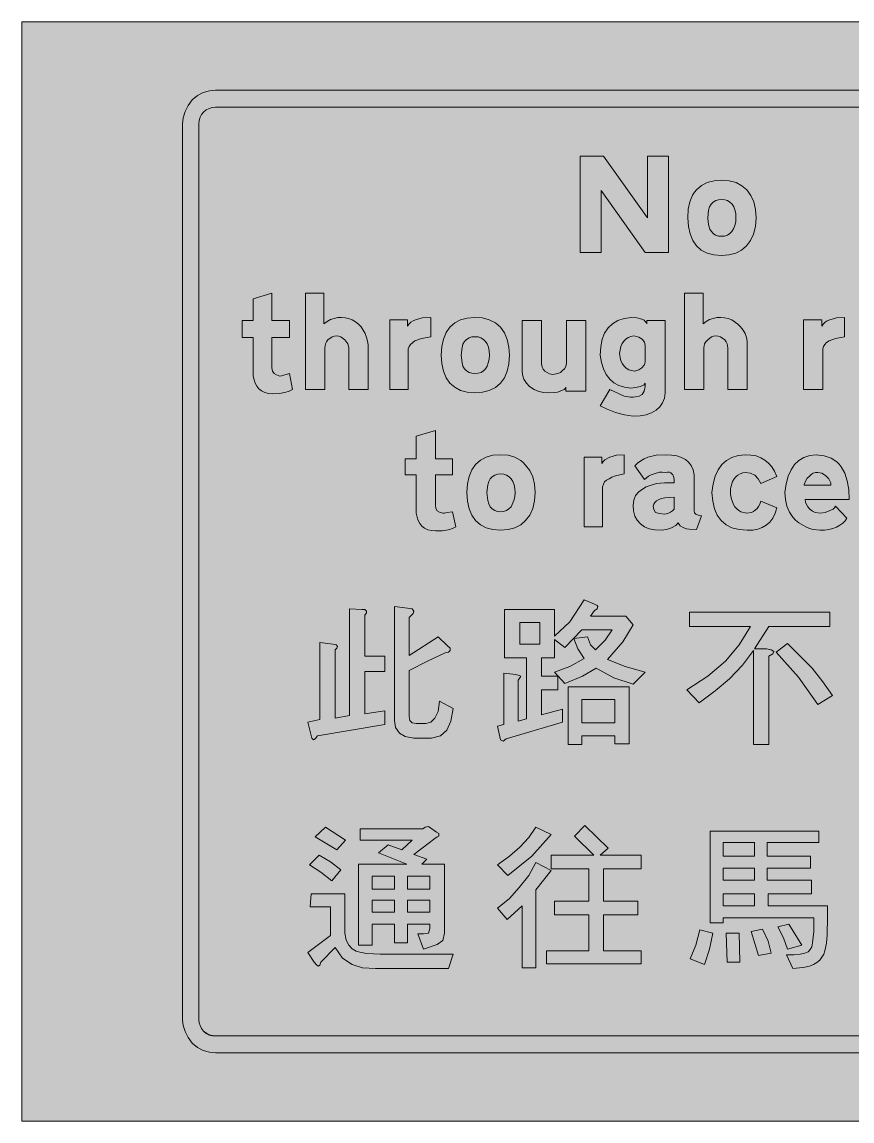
# Model space of a CAD drawing. Header units: metres. Extents: x 141 to 429, y 13 to 259.
# Drawn here: x 141.1 to 327.1, y 12.8 to 259.2 of the extents above; entities that cross this region are included whole.
import ezdxf

# ---------------------------------------------------------------- set-up
doc = ezdxf.new("R2010")
doc.units = ezdxf.units.M
for name, color, linetype, true_color in [('FILL_BLACK_000000', 7, 'Continuous', 0x000000), ('FILL_WHITE_FFFFFF', 7, 'Continuous', 0xffffff), ('FILL_YELLOW_FFFF00', 7, 'Continuous', 0xffff00)]:
    doc.layers.add(name, color=color, linetype=linetype, true_color=true_color)

msp = doc.modelspace()

# ---------------------------------------------------------------- hatches: boundary and pattern name
at = {"layer": 'FILL_BLACK_000000', "true_color": 0x000000}
h = msp.add_hatch(color=7, dxfattribs=at)
h.dxf.hatch_style = 1
h.paths.add_polyline_path([(386.75, 243.77), (388.13, 243.36), (389.43, 242.69), (390.6, 241.74), (391.55, 240.47), (392.22, 239.11), (392.63, 237.72), (392.76, 236.34), (392.76, 35.46), (392.63, 34.19), (392.22, 32.85), (391.55, 31.51), (390.6, 30.24), (389.43, 29.3), (388.13, 28.62), (386.75, 28.22), (385.38, 28.08), (184.5, 28.08), (183.13, 28.22), (181.75, 28.62), (180.45, 29.3), (179.28, 30.24), (178.34, 31.51), (177.66, 32.85), (177.26, 34.19), (177.12, 35.46), (177.12, 236.34), (177.26, 237.72), (177.66, 239.11), (178.34, 240.47), (179.28, 241.74), (180.45, 242.69), (181.75, 243.36), (183.13, 243.77), (184.5, 243.9), (385.38, 243.9), (386.75, 243.77)])
h.paths.add_polyline_path([(183.07, 239.83), (182.43, 239.49), (181.87, 239.04), (181.39, 238.49), (181.03, 237.84), (180.8, 237.12), (180.72, 236.34), (180.72, 35.46), (180.83, 34.83), (181.08, 34.2), (181.37, 33.5), (181.8, 32.94), (182.48, 32.47), (183.15, 32.13), (183.83, 31.93), (184.5, 31.86), (385.38, 31.86), (386.03, 31.88), (386.82, 32.04), (388.08, 32.94), (388.55, 33.54), (388.89, 34.2), (389.09, 34.86), (389.16, 35.46), (389.16, 236.34), (389.05, 237.06), (388.8, 237.78), (388.51, 238.48), (388.08, 239.04), (386.82, 239.94), (386.03, 240.1), (385.38, 240.12), (184.5, 240.12), (183.77, 240.05), (183.07, 239.83)], flags=16)
h = msp.add_hatch(color=7, dxfattribs=at)
h.dxf.hatch_style = 1
h.paths.add_polyline_path([(281.34, 229.14), (286.02, 229.14), (286.02, 207.54), (280.8, 207.54), (270.9, 221.4), (270.9, 207.54), (266.22, 207.54), (266.22, 229.14), (271.44, 229.14), (281.34, 215.28), (281.34, 229.14)])
h = msp.add_hatch(color=7, dxfattribs=at)
h.dxf.hatch_style = 1
h.paths.add_polyline_path([(305.1, 211.66), (304.43, 210.19), (303.48, 208.98), (302.41, 208.04), (301.1, 207.36), (299.58, 206.96), (297.9, 206.82), (296.18, 206.96), (294.67, 207.38), (293.37, 208.07), (292.3, 209.03), (291.45, 210.23), (290.84, 211.68), (290.47, 213.37), (290.34, 215.28), (290.45, 217.2), (290.79, 218.9), (291.4, 220.37), (291.82, 221.01), (292.32, 221.58), (293.39, 222.53), (294.71, 223.2), (296.22, 223.61), (297.9, 223.74), (299.63, 223.6), (301.16, 223.18), (302.48, 222.49), (303.59, 221.54), (304.47, 220.33), (305.11, 218.88), (305.51, 217.19), (305.64, 215.28), (305.51, 213.36), (305.1, 211.66)])
h.paths.add_polyline_path([(300.91, 217.07), (300.64, 217.78), (300.26, 218.36), (299.8, 218.82), (299.24, 219.15), (298.61, 219.35), (297.9, 219.42), (297.23, 219.35), (296.6, 219.15), (296.03, 218.81), (295.56, 218.34), (295.22, 217.74), (295, 217.01), (294.84, 215.28), (294.89, 214.33), (295.04, 213.49), (295.29, 212.78), (295.63, 212.2), (296.06, 211.74), (296.59, 211.41), (297.2, 211.21), (297.9, 211.14), (298.57, 211.21), (299.21, 211.41), (299.77, 211.75), (300.24, 212.22), (300.61, 212.82), (300.89, 213.55), (301.08, 214.37), (301.14, 215.28), (301.08, 216.23), (300.91, 217.07)], flags=16)
h = msp.add_hatch(color=7, dxfattribs=at)
h.dxf.hatch_style = 1
h.paths.add_polyline_path([(201.06, 192.24), (201.06, 188.46), (197.1, 188.46), (197.1, 181.62), (197.23, 180.92), (197.64, 180.36), (198.13, 180.09), (198.9, 179.82), (199.28, 179.84), (199.8, 180), (201.06, 180.36), (201.78, 176.76), (201, 176.39), (200, 176.11), (198.77, 175.92), (197.28, 175.86), (196.37, 175.93), (195.55, 176.13), (194.82, 176.47), (194.22, 176.94), (193.74, 177.52), (193.39, 178.18), (193.13, 178.94), (192.96, 179.82), (192.96, 188.46), (190.44, 188.46), (190.44, 192.24), (192.96, 192.24), (192.96, 197.1), (197.1, 198.36), (197.1, 192.24), (201.06, 192.24)])
h = msp.add_hatch(color=7, dxfattribs=at)
h.dxf.hatch_style = 1
h.paths.add_polyline_path([(209.51, 192.06), (210.27, 192.47), (211.06, 192.75), (211.88, 192.92), (212.71, 192.96), (213.53, 192.89), (214.33, 192.71), (215.1, 192.42), (215.87, 191.98), (216.56, 191.45), (217.15, 190.83), (217.62, 190.08), (218.05, 189.34), (218.34, 188.46), (218.59, 187.65), (218.7, 186.84), (218.7, 176.76), (214.38, 176.76), (214.38, 186.12), (214.32, 186.55), (214.13, 187.02), (213.48, 187.92), (212.58, 188.57), (212.11, 188.76), (211.68, 188.82), (211.14, 188.76), (210.62, 188.57), (209.7, 187.92), (209.36, 187.49), (209.14, 187.02), (208.98, 186.12), (208.98, 176.76), (204.66, 176.76), (204.66, 198.36), (208.8, 198.36), (208.8, 191.52), (209.51, 192.06)])
h = msp.add_hatch(color=7, dxfattribs=at)
h.dxf.hatch_style = 1
h.paths.add_polyline_path([(294.47, 192.06), (295.23, 192.47), (296.03, 192.75), (296.87, 192.92), (297.72, 192.96), (298.57, 192.89), (299.42, 192.71), (300.24, 192.42), (301.57, 191.45), (302.19, 190.83), (302.76, 190.08), (303.19, 189.34), (303.48, 188.46), (303.64, 187.65), (303.66, 186.84), (303.66, 176.76), (299.34, 176.76), (299.34, 186.12), (299.18, 187.02), (298.96, 187.49), (298.62, 187.92), (297.7, 188.57), (297.18, 188.76), (296.64, 188.82), (296.13, 188.76), (295.67, 188.57), (294.84, 187.92), (294.4, 187.49), (294.12, 187.02), (293.94, 186.12), (293.94, 176.76), (289.62, 176.76), (289.62, 198.36), (293.76, 198.36), (293.76, 191.52), (294.47, 192.06)])
h = msp.add_hatch(color=7, dxfattribs=at)
h.dxf.hatch_style = 1
h.paths.add_polyline_path([(223.56, 192.42), (227.52, 192.42), (227.52, 190.98), (227.85, 191.48), (228.28, 191.9), (228.79, 192.22), (229.32, 192.42), (230.83, 192.83), (232.74, 192.96), (232.74, 188.64), (230.67, 188.26), (229.14, 187.74), (228.22, 186.91), (227.9, 186.45), (227.7, 185.94), (227.7, 176.76), (223.56, 176.76), (223.56, 192.42)])
h = msp.add_hatch(color=7, dxfattribs=at)
h.dxf.hatch_style = 1
h.paths.add_polyline_path([(249.86, 180.88), (249.24, 179.41), (248.4, 178.2), (247.22, 177.26), (245.86, 176.58), (244.32, 176.18), (242.64, 176.04), (240.92, 176.18), (239.41, 176.6), (238.11, 177.29), (237.04, 178.25), (236.19, 179.45), (235.58, 180.9), (235.21, 182.59), (235.08, 184.5), (235.21, 186.41), (235.58, 188.1), (236.19, 189.55), (237.04, 190.76), (238.11, 191.71), (239.41, 192.4), (240.92, 192.82), (242.64, 192.96), (244.32, 192.83), (245.86, 192.42), (247.22, 191.75), (248.4, 190.8), (249.24, 189.49), (249.86, 187.99), (250.25, 186.32), (250.38, 184.5), (250.25, 182.58), (249.86, 180.88)])
h.paths.add_polyline_path([(245.65, 186.29), (245.38, 187), (245, 187.58), (244.54, 188.04), (243.98, 188.37), (243.35, 188.57), (242.64, 188.64), (241.97, 188.57), (241.34, 188.37), (240.77, 188.03), (240.3, 187.56), (239.96, 186.96), (239.74, 186.23), (239.58, 184.5), (239.74, 182.77), (239.96, 182.04), (240.3, 181.44), (240.77, 180.97), (241.34, 180.63), (241.97, 180.43), (242.64, 180.36), (243.39, 180.43), (244.01, 180.63), (244.54, 180.97), (244.98, 181.44), (245.35, 182.04), (245.63, 182.77), (245.82, 183.59), (245.88, 184.5), (245.82, 185.45), (245.65, 186.29)], flags=16)
h = msp.add_hatch(color=7, dxfattribs=at)
h.dxf.hatch_style = 1
h.paths.add_polyline_path([(267.48, 192.24), (267.48, 176.4), (262.98, 176.4), (262.98, 177.3), (262.88, 177.03), (262.62, 176.78), (261.72, 176.4), (261.12, 176.19), (260.46, 176.09), (259.2, 176.04), (258.09, 176.11), (256.97, 176.36), (255.88, 176.8), (254.88, 177.48), (254.18, 178.22), (253.62, 179.1), (253.3, 180.09), (253.26, 181.08), (253.26, 192.24), (257.58, 192.24), (257.58, 182.52), (257.74, 181.78), (257.96, 181.33), (258.3, 180.9), (259.33, 180.34), (260.1, 180.18), (261.25, 180.36), (261.8, 180.64), (262.26, 181.08), (262.69, 181.46), (262.98, 181.98), (263.14, 182.68), (263.16, 183.24), (263.16, 192.24), (267.48, 192.24)])
h = msp.add_hatch(color=7, dxfattribs=at)
h.dxf.hatch_style = 1
h.paths.add_polyline_path([(284.71, 173.78), (284.08, 172.89), (283.25, 172.15), (282.23, 171.57), (281.02, 171.15), (279.64, 170.9), (278.1, 170.82), (276.14, 171.11), (274.14, 171.65), (272.28, 172.36), (270.72, 173.16), (272.88, 176.76), (276.12, 175.32), (277.51, 175.09), (278.09, 175.07), (278.64, 175.14), (279.48, 175.28), (280.13, 175.7), (280.56, 176.43), (280.8, 177.48), (280.8, 178.2), (280.53, 177.84), (279.72, 177.48), (278.64, 177.23), (277.56, 177.12), (276.15, 177.3), (274.9, 177.69), (273.8, 178.3), (272.86, 179.12), (272.08, 180.16), (271.46, 181.4), (271.01, 182.85), (270.72, 184.5), (270.83, 186.4), (271.16, 188.05), (271.71, 189.45), (272.47, 190.62), (273.46, 191.55), (274.67, 192.25), (276.09, 192.71), (277.74, 192.96), (278.91, 192.85), (280.08, 192.6), (280.57, 192.33), (280.8, 192.06), (281.05, 191.79), (281.16, 191.52), (281.16, 192.24), (285.3, 192.24), (285.3, 176.04), (285.12, 174.83), (284.71, 173.78)])
h.paths.add_polyline_path([(280.15, 188.08), (279.36, 188.56), (278.28, 188.82), (277.58, 188.69), (276.96, 188.45), (276.43, 188.1), (275.99, 187.65), (275.62, 187.09), (275.34, 186.44), (275.04, 184.86), (275.16, 183.97), (275.37, 183.2), (275.68, 182.55), (276.08, 182), (276.56, 181.57), (277.12, 181.24), (277.75, 181.02), (278.46, 180.9), (279.4, 181.19), (280.08, 181.62), (280.57, 182.27), (280.74, 182.66), (280.8, 183.06), (280.8, 186.66), (280.63, 187.43), (280.15, 188.08)], flags=16)
h = msp.add_hatch(color=7, dxfattribs=at)
h.dxf.hatch_style = 1
h.paths.add_polyline_path([(316.26, 192.42), (320.4, 192.42), (320.4, 190.98), (320.71, 191.48), (321.1, 191.9), (321.59, 192.22), (322.2, 192.42), (323.69, 192.83), (325.44, 192.96), (325.44, 188.64), (323.46, 188.26), (322.02, 187.74), (321.44, 187.33), (321.03, 186.91), (320.75, 186.45), (320.58, 185.94), (320.58, 176.76), (316.26, 176.76), (316.26, 192.42)])
h = msp.add_hatch(color=7, dxfattribs=at)
h.dxf.hatch_style = 1
h.paths.add_polyline_path([(237.6, 161.28), (237.6, 157.68), (233.82, 157.68), (233.82, 150.84), (233.86, 150.14), (234.18, 149.58), (234.67, 149.31), (235.44, 149.04), (235.82, 149.06), (236.34, 149.22), (237.6, 149.4), (238.32, 145.98), (237.62, 145.61), (236.61, 145.33), (235.33, 145.14), (233.82, 145.08), (232.91, 145.15), (232.09, 145.35), (231.36, 145.69), (230.76, 146.16), (230.28, 146.74), (229.93, 147.4), (229.67, 148.16), (229.5, 149.04), (229.5, 157.68), (226.98, 157.68), (226.98, 161.28), (229.5, 161.28), (229.5, 166.32), (233.82, 167.58), (233.82, 161.28), (237.6, 161.28)])
h = msp.add_hatch(color=7, dxfattribs=at)
h.dxf.hatch_style = 1
h.paths.add_polyline_path([(255.6, 150.1), (254.92, 148.63), (253.98, 147.42), (252.91, 146.48), (251.59, 145.8), (250.08, 145.4), (248.4, 145.26), (246.68, 145.39), (245.17, 145.8), (243.87, 146.47), (242.8, 147.4), (241.95, 148.59), (241.34, 150.04), (240.97, 151.75), (240.84, 153.72), (240.97, 155.63), (241.34, 157.32), (241.95, 158.77), (242.8, 159.98), (243.87, 160.93), (245.17, 161.62), (246.68, 162.04), (248.4, 162.18), (250.08, 162.04), (251.59, 161.62), (252.91, 160.89), (253.47, 160.41), (253.98, 159.84), (254.92, 158.63), (255.6, 157.19), (256, 155.54), (256.14, 153.72), (256, 151.8), (255.6, 150.1)])
h.paths.add_polyline_path([(251.41, 155.43), (251.14, 156.14), (250.76, 156.74), (250.3, 157.21), (249.74, 157.57), (249.11, 157.79), (248.4, 157.86), (247.73, 157.79), (247.09, 157.59), (246.53, 157.25), (246.06, 156.78), (245.72, 156.18), (245.5, 155.45), (245.34, 153.72), (245.5, 151.9), (245.72, 151.16), (246.06, 150.48), (246.53, 150.01), (247.09, 149.67), (247.73, 149.47), (248.4, 149.4), (249.07, 149.47), (249.7, 149.67), (250.27, 150.01), (250.74, 150.48), (251.39, 151.9), (251.58, 152.73), (251.64, 153.72), (251.58, 154.62), (251.41, 155.43)], flags=16)
h = msp.add_hatch(color=7, dxfattribs=at)
h.dxf.hatch_style = 1
h.paths.add_polyline_path([(267.12, 161.64), (271.08, 161.64), (271.08, 160.2), (271.39, 160.68), (271.78, 161.06), (272.88, 161.64), (274.37, 162.05), (276.12, 162.18), (276.12, 157.86), (274.14, 157.46), (273.34, 157.15), (272.7, 156.78), (272.12, 156.47), (271.71, 156.08), (271.43, 155.59), (271.26, 154.98), (271.26, 145.98), (267.12, 145.98), (267.12, 161.64)])
h = msp.add_hatch(color=7, dxfattribs=at)
h.dxf.hatch_style = 1
h.paths.add_polyline_path([(290.68, 145.49), (290.02, 145.59), (289.44, 145.8), (288.67, 146.21), (288.38, 146.51), (288.18, 146.88), (287.64, 146.32), (286.69, 145.8), (285.55, 145.41), (284.4, 145.26), (282.99, 145.33), (281.72, 145.58), (280.63, 146.02), (279.72, 146.7), (279.01, 147.47), (278.5, 148.43), (278.2, 149.56), (278.1, 150.84), (278.24, 151.99), (278.66, 153), (279.39, 153.88), (280.44, 154.62), (281.02, 154.97), (281.68, 155.23), (283.32, 155.7), (285.1, 155.86), (287.28, 155.88), (287.28, 156.6), (287.14, 157.37), (286.98, 157.66), (286.74, 157.86), (286.54, 158.09), (286.22, 158.24), (285.8, 158.29), (285.3, 158.22), (284.63, 158.29), (283.97, 158.24), (282.78, 157.86), (282.14, 157.66), (281.56, 157.37), (280.62, 156.6), (278.46, 159.66), (279.1, 160.29), (279.81, 160.81), (280.58, 161.25), (281.41, 161.6), (283.24, 162.04), (285.3, 162.18), (286.69, 162.11), (287.89, 161.91), (288.92, 161.57), (289.8, 161.1), (290.54, 160.49), (291.13, 159.73), (291.55, 158.8), (291.78, 157.68), (291.78, 149.58), (291.88, 149.13), (292.18, 148.84), (292.69, 148.64), (293.4, 148.5), (292.32, 145.44), (290.68, 145.49)])
h.paths.add_polyline_path([(283.14, 149.22), (283.99, 148.97), (285.12, 148.86), (285.86, 149.03), (286.47, 149.27), (286.94, 149.57), (287.28, 149.94), (287.28, 152.64), (285.23, 152.51), (284.47, 152.34), (283.86, 152.1), (283.36, 151.8), (282.96, 151.45), (282.7, 151.06), (282.6, 150.66), (282.73, 149.87), (283.14, 149.22)], flags=16)
h = msp.add_hatch(color=7, dxfattribs=at)
h.dxf.hatch_style = 1
h.paths.add_polyline_path([(304.51, 162.11), (305.66, 161.89), (306.72, 161.5), (307.62, 160.92), (308.47, 160.28), (309.17, 159.46), (309.77, 158.46), (310.32, 157.32), (306.72, 155.7), (306.11, 156.78), (305.35, 157.57), (304.42, 158.05), (303.3, 158.22), (302.66, 158.11), (302.08, 157.91), (301.57, 157.62), (301.12, 157.23), (300.72, 156.74), (300.39, 156.14), (299.88, 154.62), (299.88, 153.72), (299.9, 153.18), (300.06, 152.64), (300.06, 152.46), (300.57, 151.04), (300.9, 150.48), (301.3, 150.01), (301.75, 149.63), (302.26, 149.35), (303.48, 149.04), (304.6, 149.2), (305.05, 149.42), (305.46, 149.76), (305.86, 150.09), (306.22, 150.55), (306.52, 151.1), (306.72, 151.74), (310.32, 150.3), (309.92, 149.04), (309.38, 147.97), (308.72, 147.08), (307.93, 146.36), (307.03, 145.83), (306.02, 145.47), (304.89, 145.28), (303.66, 145.26), (301.83, 145.39), (300.25, 145.8), (298.91, 146.47), (297.81, 147.4), (296.95, 148.59), (296.32, 150.04), (295.92, 151.75), (295.74, 153.72), (296.03, 155.68), (296.49, 157.37), (297.14, 158.8), (297.97, 159.98), (298.99, 160.9), (300.22, 161.57), (301.65, 161.99), (303.3, 162.18), (304.51, 162.11)])
h = msp.add_hatch(color=7, dxfattribs=at)
h.dxf.hatch_style = 1
h.paths.add_polyline_path([(316.73, 151.56), (316.98, 151.02), (317.27, 150.48), (317.7, 149.94), (318.27, 149.5), (318.87, 149.22), (320.04, 149.04), (321.1, 149.24), (322.02, 149.58), (322.94, 149.99), (323.26, 150.29), (323.46, 150.66), (325.98, 147.96), (325.62, 147.37), (325.1, 146.83), (324.45, 146.35), (323.69, 145.94), (322.84, 145.61), (321.93, 145.38), (320.99, 145.26), (320.04, 145.26), (318.42, 145.42), (317.61, 145.64), (316.8, 145.98), (315.22, 146.93), (314.52, 147.5), (313.92, 148.14), (313.11, 149.32), (312.55, 150.66), (312.22, 152.14), (312.12, 153.72), (312.41, 155.68), (312.86, 157.37), (313.49, 158.8), (314.28, 159.98), (315.24, 160.9), (316.37, 161.57), (317.67, 161.99), (319.14, 162.18), (320.92, 161.91), (322.47, 161.37), (323.75, 160.56), (324.27, 160.05), (324.72, 159.48), (325.53, 158.02), (326.09, 156.33), (326.42, 154.37), (326.52, 152.1), (316.62, 152.1), (316.73, 151.56)])
h.paths.add_polyline_path([(322.38, 155.88), (321.93, 156.78), (321.21, 157.52), (320.36, 158.03), (319.5, 158.22), (318.96, 158.18), (318.44, 158.04), (317.96, 157.76), (317.52, 157.32), (317.07, 156.89), (316.78, 156.42), (316.44, 155.52), (316.44, 155.34), (322.38, 155.34), (322.38, 155.88)], flags=16)
h = msp.add_hatch(color=7, dxfattribs=at)
h.dxf.hatch_style = 1
h.paths.add_polyline_path([(227.52, 127.8), (228.6, 127.62), (228.96, 127.08), (228.78, 126.54), (227.88, 125.64), (227.88, 117.18), (234.36, 121.32), (236.52, 119.34), (237.06, 118.8), (237.06, 118.26), (236.7, 117.9), (235.98, 117.72), (232.02, 115.92), (227.88, 113.76), (227.88, 103.5), (228.06, 102.6), (228.6, 102.06), (229.5, 101.88), (231.66, 101.88), (232.74, 102.24), (233.64, 103.14), (234.36, 104.58), (234.72, 106.92), (237.78, 105.3), (237.24, 102.42), (236.34, 100.44), (234.9, 99.18), (232.92, 98.64), (228.96, 98.64), (226.98, 99), (225.72, 99.72), (224.82, 100.98), (224.64, 102.6), (224.64, 128.16), (227.52, 127.8)])
h = msp.add_hatch(color=7, dxfattribs=at)
h.dxf.hatch_style = 1
h.paths.add_polyline_path([(260.46, 127.44), (260.46, 121.5), (263.88, 124.74), (267.12, 129.6), (269.46, 128.7), (270, 128.34), (270.18, 128.16), (270, 127.62), (269.46, 127.26), (268.56, 126), (276.48, 126), (278.1, 124.02), (275.76, 120.24), (272.34, 116.28), (276.3, 114.66), (280.8, 113.4), (278.1, 110.7), (273.78, 112.14), (269.82, 114.3), (266.76, 112.5), (262.8, 110.88), (260.46, 113.4), (263.88, 114.66), (267.12, 116.46), (265.68, 118.62), (264.78, 120.96), (267.84, 121.32), (268.56, 119.52), (269.64, 118.44), (271.8, 120.6), (273.42, 122.94), (266.58, 122.94), (262.8, 118.98), (260.46, 120.78), (260.46, 116.64), (257.58, 116.64), (257.58, 112.5), (261.18, 112.5), (261.18, 109.44), (257.58, 109.44), (257.58, 103.86), (262.26, 105.12), (262.26, 102.24), (249.66, 98.46), (248.94, 97.92), (248.4, 98.28), (247.68, 101.34), (249.12, 101.7), (249.12, 113.22), (251.82, 112.86), (252.54, 112.68), (252.9, 112.5), (252.72, 112.14), (252.36, 111.6), (252.36, 102.42), (254.16, 102.96), (254.16, 116.64), (249.3, 116.64), (249.3, 127.44), (260.46, 127.44)])
h.paths.add_polyline_path([(257.22, 124.56), (252.72, 124.56), (252.72, 119.7), (257.22, 119.7), (257.22, 124.56)], flags=16)
h = msp.add_hatch(color=7, dxfattribs=at)
h.dxf.hatch_style = 1
h.paths.add_polyline_path([(207.9, 102.78), (207.9, 120.06), (210.78, 119.7), (211.5, 119.52), (211.86, 119.16), (211.68, 118.8), (211.32, 118.44), (211.32, 103.14), (214.56, 103.68), (214.56, 127.62), (217.26, 127.44), (217.98, 127.44), (218.34, 127.08), (218.34, 126.72), (217.98, 126.18), (217.98, 117), (222.48, 117), (222.48, 113.58), (217.98, 113.58), (217.98, 104.04), (222.48, 104.76), (222.48, 101.7), (207.36, 99.18), (206.82, 98.46), (206.46, 98.28), (206.1, 98.64), (205.2, 102.24), (207.9, 102.78)])
h = msp.add_hatch(color=7, dxfattribs=at)
h.dxf.hatch_style = 1
h.paths.add_polyline_path([(322.2, 126.9), (322.2, 123.66), (308.52, 123.66), (305.28, 118.62), (307.98, 118.62), (309.06, 118.44), (309.6, 118.08), (309.42, 117.54), (308.52, 117), (308.52, 97.2), (305.1, 97.2), (305.1, 118.26), (302.58, 115.02), (299.7, 111.96), (296.46, 109.26), (292.86, 106.56), (290.16, 109.44), (294.84, 112.5), (298.8, 115.92), (301.86, 119.52), (304.38, 123.66), (290.7, 123.66), (290.7, 126.9), (322.2, 126.9)])
h = msp.add_hatch(color=7, dxfattribs=at)
h.dxf.hatch_style = 1
h.paths.add_polyline_path([(315.18, 112.32), (310.14, 117.9), (312.66, 119.88), (318.24, 114.3), (320.58, 111.24), (322.74, 108.18), (319.5, 106.2), (315.18, 112.32)])
h = msp.add_hatch(color=7, dxfattribs=at)
h.dxf.hatch_style = 1
h.paths.add_polyline_path([(277.2, 110.16), (277.2, 97.38), (273.96, 97.38), (273.96, 99.18), (266.58, 99.18), (266.58, 97.2), (263.52, 97.2), (263.52, 110.16), (277.2, 110.16)])
h.paths.add_polyline_path([(273.96, 107.28), (266.58, 107.28), (266.58, 102.06), (273.96, 102.06), (273.96, 107.28)], flags=16)
h = msp.add_hatch(color=7, dxfattribs=at)
h.dxf.hatch_style = 1
h.paths.add_polyline_path([(272.52, 73.98), (270.72, 72.36), (279.9, 72.36), (279.9, 69.3), (271.44, 69.3), (271.44, 62.1), (279.18, 62.1), (279.18, 59.04), (271.44, 59.04), (271.44, 50.94), (279.9, 50.94), (279.9, 48.06), (258.66, 48.06), (258.66, 50.94), (268.2, 50.94), (268.2, 59.04), (260.46, 59.04), (260.46, 62.1), (268.2, 62.1), (268.2, 69.3), (259.74, 69.3), (259.74, 72.36), (269.28, 72.36), (264.96, 76.68), (267.3, 79.02), (272.52, 73.98)])
h = msp.add_hatch(color=7, dxfattribs=at)
h.dxf.hatch_style = 1
h.paths.add_polyline_path([(213.66, 75.78), (211.68, 73.62), (206.82, 76.5), (209.16, 78.66), (213.66, 75.78)])
h = msp.add_hatch(color=7, dxfattribs=at)
h.dxf.hatch_style = 1
h.paths.add_polyline_path([(234.54, 77.22), (234.54, 76.68), (234.18, 76.5), (233.64, 76.14), (228.96, 72.54), (231.84, 71.46), (230.76, 70.38), (235.8, 70.38), (235.8, 54.9), (235.44, 53.28), (234.18, 52.38), (231.12, 51.3), (229.86, 54.72), (231.12, 54.72), (232.2, 54.9), (232.56, 55.98), (232.56, 56.88), (227.52, 56.88), (227.52, 52.74), (224.64, 52.74), (224.64, 56.88), (219.6, 56.88), (219.6, 52.2), (216.54, 52.2), (216.54, 70.38), (227.34, 70.38), (221.04, 72.9), (223.2, 74.7), (226.26, 73.62), (228.6, 75.78), (216.9, 75.78), (216.9, 78.3), (230.94, 78.3), (231.48, 78.66), (232.2, 78.84), (234, 77.58), (234.54, 77.22)])
h.paths.add_polyline_path([(224.64, 59.58), (224.64, 62.28), (219.6, 62.28), (219.6, 59.58), (224.64, 59.58)], flags=16)
h.paths.add_polyline_path([(227.52, 59.58), (232.56, 59.58), (232.56, 62.28), (227.52, 62.28), (227.52, 59.58)], flags=16)
h.paths.add_polyline_path([(219.6, 67.68), (219.6, 64.8), (224.64, 64.8), (224.64, 67.68), (219.6, 67.68)], flags=16)
h.paths.add_polyline_path([(232.56, 67.68), (227.52, 67.68), (227.52, 64.8), (232.56, 64.8), (232.56, 67.68)], flags=16)
h = msp.add_hatch(color=7, dxfattribs=at)
h.dxf.hatch_style = 1
h.paths.add_polyline_path([(255.42, 72.18), (250.02, 67.86), (247.68, 70.2), (250.38, 72.18), (252.72, 74.16), (254.7, 76.32), (256.32, 78.66), (259.74, 77.04), (255.42, 72.18)])
h = msp.add_hatch(color=7, dxfattribs=at)
h.dxf.hatch_style = 1
h.paths.add_polyline_path([(321.09, 50.95), (320.8, 50.18), (320.41, 49.49), (319.91, 48.87), (319.29, 48.33), (318.54, 47.88), (317.64, 47.53), (316.59, 47.29), (315.36, 47.16), (313.92, 46.98), (312.48, 50.04), (314.1, 50.04), (315.53, 50.2), (316.58, 50.42), (317.32, 50.74), (317.8, 51.21), (318.11, 51.85), (318.3, 52.72), (318.6, 55.26), (318.6, 58.32), (298.26, 58.32), (298.26, 57.24), (295.38, 57.24), (295.38, 77.76), (319.68, 77.76), (319.68, 75.24), (308.16, 75.24), (308.16, 72.18), (317.88, 72.18), (317.88, 69.48), (308.16, 69.48), (308.16, 66.78), (318.06, 66.78), (318.06, 63.72), (308.34, 63.72), (308.34, 61.02), (321.66, 61.02), (321.66, 58.5), (321.61, 54.51), (321.46, 52.64), (321.09, 50.95)])
h.paths.add_polyline_path([(298.26, 66.78), (305.28, 66.78), (305.28, 69.48), (298.26, 69.48), (298.26, 66.78)], flags=16)
h.paths.add_polyline_path([(305.28, 61.02), (305.28, 63.72), (298.26, 63.72), (298.26, 61.02), (305.28, 61.02)], flags=16)
h.paths.add_polyline_path([(298.26, 72.18), (305.28, 72.18), (305.28, 75.24), (298.26, 75.24), (298.26, 72.18)], flags=16)
h = msp.add_hatch(color=7, dxfattribs=at)
h.dxf.hatch_style = 1
h.paths.add_polyline_path([(210.24, 70.92), (212.58, 69.12), (210.6, 66.6), (208.08, 68.58), (205.56, 70.2), (207.72, 72.36), (210.24, 70.92)])
h = msp.add_hatch(color=7, dxfattribs=at)
h.dxf.hatch_style = 1
h.paths.add_polyline_path([(256.32, 64.62), (256.32, 47.16), (253.26, 47.16), (253.26, 61.02), (249.84, 57.96), (247.68, 60.48), (250.38, 62.64), (252.54, 65.16), (254.7, 67.86), (256.32, 70.74), (259.74, 68.94), (256.32, 64.62)])
h = msp.add_hatch(color=7, dxfattribs=at)
h.dxf.hatch_style = 1
h.paths.add_polyline_path([(213.48, 63.72), (213.48, 54.9), (213.81, 53.35), (214.35, 52.21), (215.1, 51.4), (216.04, 50.87), (217.15, 50.55), (218.42, 50.37), (221.4, 50.22), (237.78, 50.22), (236.7, 46.98), (220.32, 46.98), (217.44, 47.16), (215.1, 47.88), (212.94, 49.32), (211.32, 51.66), (208.08, 48.42), (207.9, 47.7), (207.54, 47.52), (207.18, 47.7), (206.64, 48.42), (205.2, 50.58), (210.24, 54.36), (210.24, 60.84), (205.74, 60.84), (205.92, 63.72), (213.48, 63.72)])
h = msp.add_hatch(color=7, dxfattribs=at)
h.dxf.hatch_style = 1
h.paths.add_polyline_path([(315.9, 52.2), (312.66, 51.3), (311.76, 53.82), (310.5, 56.34), (313.02, 56.88), (315.9, 52.2)])
h = msp.add_hatch(color=7, dxfattribs=at)
h.dxf.hatch_style = 1
h.paths.add_polyline_path([(295.2, 51.3), (294.12, 47.88), (290.88, 49.14), (292.14, 52.2), (293.04, 55.62), (295.92, 54.9), (295.2, 51.3)])
h = msp.add_hatch(color=7, dxfattribs=at)
h.dxf.hatch_style = 1
h.paths.add_polyline_path([(302.04, 48.42), (299.16, 48.42), (298.98, 54.9), (301.86, 54.9), (302.04, 48.42)])
h = msp.add_hatch(color=7, dxfattribs=at)
h.dxf.hatch_style = 1
h.paths.add_polyline_path([(308.34, 53.1), (309.06, 50.4), (306.18, 49.86), (304.56, 55.26), (307.08, 55.8), (308.34, 53.1)])
at = {"layer": 'FILL_WHITE_FFFFFF', "true_color": 0xffffff}
h = msp.add_hatch(color=7, dxfattribs=at)
h.dxf.hatch_style = 1
h.paths.add_polyline_path([(385.38, 240.12), (386.06, 240.05), (386.73, 239.85), (387.41, 239.51), (388.08, 239.04), (388.55, 238.44), (388.89, 237.76), (389.09, 237.04), (389.16, 236.34), (389.16, 35.46), (389.09, 34.86), (388.89, 34.2), (388.55, 33.54), (388.08, 32.94), (387.41, 32.47), (386.73, 32.13), (386.05, 31.93), (385.38, 31.86), (184.5, 31.86), (183.85, 31.88), (183.06, 32.04), (182.43, 32.42), (181.8, 32.94), (181.37, 33.5), (181.08, 34.2), (180.83, 34.83), (180.72, 35.46), (180.72, 236.34), (180.8, 237.12), (181.03, 237.84), (181.39, 238.49), (181.87, 239.04), (182.43, 239.49), (183.07, 239.83), (183.77, 240.05), (184.5, 240.12), (385.38, 240.12)])
at = {"layer": 'FILL_YELLOW_FFFF00', "true_color": 0xffff00}
h = msp.add_hatch(color=7, dxfattribs=at)
h.dxf.hatch_style = 1
h.paths.add_polyline_path([(428.76, 259.2), (428.76, 12.78), (141.12, 12.78), (141.12, 259.2), (428.76, 259.2)])

# ---------------------------------------------------------------- linework, layer by layer
at = {"layer": 'FILL_BLACK_000000', "lineweight": 0, "true_color": 0x000000}
for points in [[(385.38, 28.08), (184.5, 28.08), (183.13, 28.22), (181.75, 28.62), (180.45, 29.3), (179.28, 30.24), (178.34, 31.51), (177.66, 32.85), (177.26, 34.19), (177.12, 35.46), (177.12, 236.34), (177.26, 237.72), (177.66, 239.11), (178.34, 240.47), (179.28, 241.74), (180.45, 242.69), (181.75, 243.36), (183.13, 243.77), (184.5, 243.9), (385.38, 243.9)], [(385.38, 240.12), (184.5, 240.12), (183.77, 240.05), (183.07, 239.83), (182.43, 239.49), (181.87, 239.04), (181.39, 238.49), (181.03, 237.84), (180.8, 237.12), (180.72, 236.34), (180.72, 35.46), (180.83, 34.83), (181.08, 34.2), (181.37, 33.5), (181.8, 32.94), (182.48, 32.47), (183.15, 32.13), (183.83, 31.93), (184.5, 31.86), (385.38, 31.86)]]:
    msp.add_lwpolyline(points, dxfattribs=at)
for points in [[(281.34, 229.14), (286.02, 229.14), (286.02, 207.54), (280.8, 207.54), (270.9, 221.4), (270.9, 207.54), (266.22, 207.54), (266.22, 229.14), (271.44, 229.14), (281.34, 215.28)], [(305.1, 211.66), (304.43, 210.19), (303.48, 208.98), (302.41, 208.04), (301.1, 207.36), (299.58, 206.96), (297.9, 206.82), (296.18, 206.96), (294.67, 207.38), (293.37, 208.07), (292.3, 209.03), (291.45, 210.23), (290.84, 211.68), (290.47, 213.37), (290.34, 215.28), (290.45, 217.2), (290.79, 218.9), (291.4, 220.37), (291.82, 221.01), (292.32, 221.58), (293.39, 222.53), (294.71, 223.2), (296.22, 223.61), (297.9, 223.74), (299.63, 223.6), (301.16, 223.18), (302.48, 222.49), (303.59, 221.54), (304.47, 220.33), (305.11, 218.88), (305.51, 217.19), (305.64, 215.28), (305.51, 213.36)], [(300.91, 217.07), (300.64, 217.78), (300.26, 218.36), (299.8, 218.82), (299.24, 219.15), (298.61, 219.35), (297.9, 219.42), (297.23, 219.35), (296.6, 219.15), (296.03, 218.81), (295.56, 218.34), (295.22, 217.74), (295, 217.01), (294.84, 215.28), (294.89, 214.33), (295.04, 213.49), (295.29, 212.78), (295.63, 212.2), (296.06, 211.74), (296.59, 211.41), (297.2, 211.21), (297.9, 211.14), (298.57, 211.21), (299.21, 211.41), (299.77, 211.75), (300.24, 212.22), (300.61, 212.82), (300.89, 213.55), (301.08, 214.37), (301.14, 215.28), (301.08, 216.23)], [(201.06, 192.24), (201.06, 188.46), (197.1, 188.46), (197.1, 181.62), (197.23, 180.92), (197.64, 180.36), (198.13, 180.09), (198.9, 179.82), (199.28, 179.84), (199.8, 180), (201.06, 180.36), (201.78, 176.76), (201, 176.39), (200, 176.11), (198.77, 175.92), (197.28, 175.86), (196.37, 175.93), (195.55, 176.13), (194.82, 176.47), (194.22, 176.94), (193.74, 177.52), (193.39, 178.18), (193.13, 178.94), (192.96, 179.82), (192.96, 188.46), (190.44, 188.46), (190.44, 192.24), (192.96, 192.24), (192.96, 197.1), (197.1, 198.36), (197.1, 192.24)], [(209.51, 192.06), (210.27, 192.47), (211.06, 192.75), (211.88, 192.92), (212.71, 192.96), (213.53, 192.89), (214.33, 192.71), (215.1, 192.42), (215.87, 191.98), (216.56, 191.45), (217.15, 190.83), (217.62, 190.08), (218.05, 189.34), (218.34, 188.46), (218.59, 187.65), (218.7, 186.84), (218.7, 176.76), (214.38, 176.76), (214.38, 186.12), (214.32, 186.55), (214.13, 187.02), (213.48, 187.92), (212.58, 188.57), (212.11, 188.76), (211.68, 188.82), (211.14, 188.76), (210.62, 188.57), (209.7, 187.92), (209.36, 187.49), (209.14, 187.02), (208.98, 186.12), (208.98, 176.76), (204.66, 176.76), (204.66, 198.36), (208.8, 198.36), (208.8, 191.52)], [(294.47, 192.06), (295.23, 192.47), (296.03, 192.75), (296.87, 192.92), (297.72, 192.96), (298.57, 192.89), (299.42, 192.71), (300.24, 192.42), (301.57, 191.45), (302.19, 190.83), (302.76, 190.08), (303.19, 189.34), (303.48, 188.46), (303.64, 187.65), (303.66, 186.84), (303.66, 176.76), (299.34, 176.76), (299.34, 186.12), (299.18, 187.02), (298.96, 187.49), (298.62, 187.92), (297.7, 188.57), (297.18, 188.76), (296.64, 188.82), (296.13, 188.76), (295.67, 188.57), (294.84, 187.92), (294.4, 187.49), (294.12, 187.02), (293.94, 186.12), (293.94, 176.76), (289.62, 176.76), (289.62, 198.36), (293.76, 198.36), (293.76, 191.52)], [(223.56, 192.42), (227.52, 192.42), (227.52, 190.98), (227.85, 191.48), (228.28, 191.9), (228.79, 192.22), (229.32, 192.42), (230.83, 192.83), (232.74, 192.96), (232.74, 188.64), (230.67, 188.26), (229.14, 187.74), (228.22, 186.91), (227.9, 186.45), (227.7, 185.94), (227.7, 176.76), (223.56, 176.76)], [(249.86, 180.88), (249.24, 179.41), (248.4, 178.2), (247.22, 177.26), (245.86, 176.58), (244.32, 176.18), (242.64, 176.04), (240.92, 176.18), (239.41, 176.6), (238.11, 177.29), (237.04, 178.25), (236.19, 179.45), (235.58, 180.9), (235.21, 182.59), (235.08, 184.5), (235.21, 186.41), (235.58, 188.1), (236.19, 189.55), (237.04, 190.76), (238.11, 191.71), (239.41, 192.4), (240.92, 192.82), (242.64, 192.96), (244.32, 192.83), (245.86, 192.42), (247.22, 191.75), (248.4, 190.8), (249.24, 189.49), (249.86, 187.99), (250.25, 186.32), (250.38, 184.5), (250.25, 182.58)], [(267.48, 192.24), (267.48, 176.4), (262.98, 176.4), (262.98, 177.3), (262.88, 177.03), (262.62, 176.78), (261.72, 176.4), (261.12, 176.19), (260.46, 176.09), (259.2, 176.04), (258.09, 176.11), (256.97, 176.36), (255.88, 176.8), (254.88, 177.48), (254.18, 178.22), (253.62, 179.1), (253.3, 180.09), (253.26, 181.08), (253.26, 192.24), (257.58, 192.24), (257.58, 182.52), (257.74, 181.78), (257.96, 181.33), (258.3, 180.9), (259.33, 180.34), (260.1, 180.18), (261.25, 180.36), (261.8, 180.64), (262.26, 181.08), (262.69, 181.46), (262.98, 181.98), (263.14, 182.68), (263.16, 183.24), (263.16, 192.24)], [(284.71, 173.78), (284.08, 172.89), (283.25, 172.15), (282.23, 171.57), (281.02, 171.15), (279.64, 170.9), (278.1, 170.82), (276.14, 171.11), (274.14, 171.65), (272.28, 172.36), (270.72, 173.16), (272.88, 176.76), (276.12, 175.32), (277.51, 175.09), (278.09, 175.07), (278.64, 175.14), (279.48, 175.28), (280.13, 175.7), (280.56, 176.43), (280.8, 177.48), (280.8, 178.2), (280.53, 177.84), (279.72, 177.48), (278.64, 177.23), (277.56, 177.12), (276.15, 177.3), (274.9, 177.69), (273.8, 178.3), (272.86, 179.12), (272.08, 180.16), (271.46, 181.4), (271.01, 182.85), (270.72, 184.5), (270.83, 186.4), (271.16, 188.05), (271.71, 189.45), (272.47, 190.62), (273.46, 191.55), (274.67, 192.25), (276.09, 192.71), (277.74, 192.96), (278.91, 192.85), (280.08, 192.6), (280.57, 192.33), (280.8, 192.06), (281.05, 191.79), (281.16, 191.52), (281.16, 192.24), (285.3, 192.24), (285.3, 176.04), (285.12, 174.83)], [(316.26, 192.42), (320.4, 192.42), (320.4, 190.98), (320.71, 191.48), (321.1, 191.9), (321.59, 192.22), (322.2, 192.42), (323.69, 192.83), (325.44, 192.96), (325.44, 188.64), (323.46, 188.26), (322.02, 187.74), (321.44, 187.33), (321.03, 186.91), (320.75, 186.45), (320.58, 185.94), (320.58, 176.76), (316.26, 176.76)], [(245.65, 186.29), (245.38, 187), (245, 187.58), (244.54, 188.04), (243.98, 188.37), (243.35, 188.57), (242.64, 188.64), (241.97, 188.57), (241.34, 188.37), (240.77, 188.03), (240.3, 187.56), (239.96, 186.96), (239.74, 186.23), (239.58, 184.5), (239.74, 182.77), (239.96, 182.04), (240.3, 181.44), (240.77, 180.97), (241.34, 180.63), (241.97, 180.43), (242.64, 180.36), (243.39, 180.43), (244.01, 180.63), (244.54, 180.97), (244.98, 181.44), (245.35, 182.04), (245.63, 182.77), (245.82, 183.59), (245.88, 184.5), (245.82, 185.45)], [(280.15, 188.08), (279.36, 188.56), (278.28, 188.82), (277.58, 188.69), (276.96, 188.45), (276.43, 188.1), (275.99, 187.65), (275.62, 187.09), (275.34, 186.44), (275.04, 184.86), (275.16, 183.97), (275.37, 183.2), (275.68, 182.55), (276.08, 182), (276.56, 181.57), (277.12, 181.24), (277.75, 181.02), (278.46, 180.9), (279.4, 181.19), (280.08, 181.62), (280.57, 182.27), (280.74, 182.66), (280.8, 183.06), (280.8, 186.66), (280.63, 187.43)], [(237.6, 161.28), (237.6, 157.68), (233.82, 157.68), (233.82, 150.84), (233.86, 150.14), (234.18, 149.58), (234.67, 149.31), (235.44, 149.04), (235.82, 149.06), (236.34, 149.22), (237.6, 149.4), (238.32, 145.98), (237.62, 145.61), (236.61, 145.33), (235.33, 145.14), (233.82, 145.08), (232.91, 145.15), (232.09, 145.35), (231.36, 145.69), (230.76, 146.16), (230.28, 146.74), (229.93, 147.4), (229.67, 148.16), (229.5, 149.04), (229.5, 157.68), (226.98, 157.68), (226.98, 161.28), (229.5, 161.28), (229.5, 166.32), (233.82, 167.58), (233.82, 161.28)], [(255.6, 150.1), (254.92, 148.63), (253.98, 147.42), (252.91, 146.48), (251.59, 145.8), (250.08, 145.4), (248.4, 145.26), (246.68, 145.39), (245.17, 145.8), (243.87, 146.47), (242.8, 147.4), (241.95, 148.59), (241.34, 150.04), (240.97, 151.75), (240.84, 153.72), (240.97, 155.63), (241.34, 157.32), (241.95, 158.77), (242.8, 159.98), (243.87, 160.93), (245.17, 161.62), (246.68, 162.04), (248.4, 162.18), (250.08, 162.04), (251.59, 161.62), (252.91, 160.89), (253.47, 160.41), (253.98, 159.84), (254.92, 158.63), (255.6, 157.19), (256, 155.54), (256.14, 153.72), (256, 151.8)], [(267.12, 161.64), (271.08, 161.64), (271.08, 160.2), (271.39, 160.68), (271.78, 161.06), (272.88, 161.64), (274.37, 162.05), (276.12, 162.18), (276.12, 157.86), (274.14, 157.46), (273.34, 157.15), (272.7, 156.78), (272.12, 156.47), (271.71, 156.08), (271.43, 155.59), (271.26, 154.98), (271.26, 145.98), (267.12, 145.98)], [(290.68, 145.49), (290.02, 145.59), (289.44, 145.8), (288.67, 146.21), (288.38, 146.51), (288.18, 146.88), (287.64, 146.32), (286.69, 145.8), (285.55, 145.41), (284.4, 145.26), (282.99, 145.33), (281.72, 145.58), (280.63, 146.02), (279.72, 146.7), (279.01, 147.47), (278.5, 148.43), (278.2, 149.56), (278.1, 150.84), (278.24, 151.99), (278.66, 153), (279.39, 153.88), (280.44, 154.62), (281.02, 154.97), (281.68, 155.23), (283.32, 155.7), (285.1, 155.86), (287.28, 155.88), (287.28, 156.6), (287.14, 157.37), (286.98, 157.66), (286.74, 157.86), (286.54, 158.09), (286.22, 158.24), (285.8, 158.29), (285.3, 158.22), (284.63, 158.29), (283.97, 158.24), (282.78, 157.86), (282.14, 157.66), (281.56, 157.37), (280.62, 156.6), (278.46, 159.66), (279.1, 160.29), (279.81, 160.81), (280.58, 161.25), (281.41, 161.6), (283.24, 162.04), (285.3, 162.18), (286.69, 162.11), (287.89, 161.91), (288.92, 161.57), (289.8, 161.1), (290.54, 160.49), (291.13, 159.73), (291.55, 158.8), (291.78, 157.68), (291.78, 149.58), (291.88, 149.13), (292.18, 148.84), (292.69, 148.64), (293.4, 148.5), (292.32, 145.44)], [(304.51, 162.11), (305.66, 161.89), (306.72, 161.5), (307.62, 160.92), (308.47, 160.28), (309.17, 159.46), (309.77, 158.46), (310.32, 157.32), (306.72, 155.7), (306.11, 156.78), (305.35, 157.57), (304.42, 158.05), (303.3, 158.22), (302.66, 158.11), (302.08, 157.91), (301.57, 157.62), (301.12, 157.23), (300.72, 156.74), (300.39, 156.14), (299.88, 154.62), (299.88, 153.72), (299.9, 153.18), (300.06, 152.64), (300.06, 152.46), (300.57, 151.04), (300.9, 150.48), (301.3, 150.01), (301.75, 149.63), (302.26, 149.35), (303.48, 149.04), (304.6, 149.2), (305.05, 149.42), (305.46, 149.76), (305.86, 150.09), (306.22, 150.55), (306.52, 151.1), (306.72, 151.74), (310.32, 150.3), (309.92, 149.04), (309.38, 147.97), (308.72, 147.08), (307.93, 146.36), (307.03, 145.83), (306.02, 145.47), (304.89, 145.28), (303.66, 145.26), (301.83, 145.39), (300.25, 145.8), (298.91, 146.47), (297.81, 147.4), (296.95, 148.59), (296.32, 150.04), (295.92, 151.75), (295.74, 153.72), (296.03, 155.68), (296.49, 157.37), (297.14, 158.8), (297.97, 159.98), (298.99, 160.9), (300.22, 161.57), (301.65, 161.99), (303.3, 162.18)], [(316.73, 151.56), (316.98, 151.02), (317.27, 150.48), (317.7, 149.94), (318.27, 149.5), (318.87, 149.22), (320.04, 149.04), (321.1, 149.24), (322.02, 149.58), (322.94, 149.99), (323.26, 150.29), (323.46, 150.66), (325.98, 147.96), (325.62, 147.37), (325.1, 146.83), (324.45, 146.35), (323.69, 145.94), (322.84, 145.61), (321.93, 145.38), (320.99, 145.26), (320.04, 145.26), (318.42, 145.42), (317.61, 145.64), (316.8, 145.98), (315.22, 146.93), (314.52, 147.5), (313.92, 148.14), (313.11, 149.32), (312.55, 150.66), (312.22, 152.14), (312.12, 153.72), (312.41, 155.68), (312.86, 157.37), (313.49, 158.8), (314.28, 159.98), (315.24, 160.9), (316.37, 161.57), (317.67, 161.99), (319.14, 162.18), (320.92, 161.91), (322.47, 161.37), (323.75, 160.56), (324.27, 160.05), (324.72, 159.48), (325.53, 158.02), (326.09, 156.33), (326.42, 154.37), (326.52, 152.1), (316.62, 152.1)], [(251.41, 155.43), (251.14, 156.14), (250.76, 156.74), (250.3, 157.21), (249.74, 157.57), (249.11, 157.79), (248.4, 157.86), (247.73, 157.79), (247.09, 157.59), (246.53, 157.25), (246.06, 156.78), (245.72, 156.18), (245.5, 155.45), (245.34, 153.72), (245.5, 151.9), (245.72, 151.16), (246.06, 150.48), (246.53, 150.01), (247.09, 149.67), (247.73, 149.47), (248.4, 149.4), (249.07, 149.47), (249.7, 149.67), (250.27, 150.01), (250.74, 150.48), (251.39, 151.9), (251.58, 152.73), (251.64, 153.72), (251.58, 154.62)], [(322.38, 155.88), (321.93, 156.78), (321.21, 157.52), (320.36, 158.03), (319.5, 158.22), (318.96, 158.18), (318.44, 158.04), (317.96, 157.76), (317.52, 157.32), (317.07, 156.89), (316.78, 156.42), (316.44, 155.52), (316.44, 155.34), (322.38, 155.34)], [(283.14, 149.22), (283.99, 148.97), (285.12, 148.86), (285.86, 149.03), (286.47, 149.27), (286.94, 149.57), (287.28, 149.94), (287.28, 152.64), (285.23, 152.51), (284.47, 152.34), (283.86, 152.1), (283.36, 151.8), (282.96, 151.45), (282.7, 151.06), (282.6, 150.66), (282.73, 149.87)], [(227.52, 127.8), (228.6, 127.62), (228.96, 127.08), (228.78, 126.54), (227.88, 125.64), (227.88, 117.18), (234.36, 121.32), (236.52, 119.34), (237.06, 118.8), (237.06, 118.26), (236.7, 117.9), (235.98, 117.72), (232.02, 115.92), (227.88, 113.76), (227.88, 103.5), (228.06, 102.6), (228.6, 102.06), (229.5, 101.88), (231.66, 101.88), (232.74, 102.24), (233.64, 103.14), (234.36, 104.58), (234.72, 106.92), (237.78, 105.3), (237.24, 102.42), (236.34, 100.44), (234.9, 99.18), (232.92, 98.64), (228.96, 98.64), (226.98, 99), (225.72, 99.72), (224.82, 100.98), (224.64, 102.6), (224.64, 128.16)], [(260.46, 127.44), (260.46, 121.5), (263.88, 124.74), (267.12, 129.6), (269.46, 128.7), (270, 128.34), (270.18, 128.16), (270, 127.62), (269.46, 127.26), (268.56, 126), (276.48, 126), (278.1, 124.02), (275.76, 120.24), (272.34, 116.28), (276.3, 114.66), (280.8, 113.4), (278.1, 110.7), (273.78, 112.14), (269.82, 114.3), (266.76, 112.5), (262.8, 110.88), (260.46, 113.4), (263.88, 114.66), (267.12, 116.46), (265.68, 118.62), (264.78, 120.96), (267.84, 121.32), (268.56, 119.52), (269.64, 118.44), (271.8, 120.6), (273.42, 122.94), (266.58, 122.94), (262.8, 118.98), (260.46, 120.78), (260.46, 116.64), (257.58, 116.64), (257.58, 112.5), (261.18, 112.5), (261.18, 109.44), (257.58, 109.44), (257.58, 103.86), (262.26, 105.12), (262.26, 102.24), (249.66, 98.46), (248.94, 97.92), (248.4, 98.28), (247.68, 101.34), (249.12, 101.7), (249.12, 113.22), (251.82, 112.86), (252.54, 112.68), (252.9, 112.5), (252.72, 112.14), (252.36, 111.6), (252.36, 102.42), (254.16, 102.96), (254.16, 116.64), (249.3, 116.64), (249.3, 127.44)], [(207.9, 102.78), (207.9, 120.06), (210.78, 119.7), (211.5, 119.52), (211.86, 119.16), (211.68, 118.8), (211.32, 118.44), (211.32, 103.14), (214.56, 103.68), (214.56, 127.62), (217.26, 127.44), (217.98, 127.44), (218.34, 127.08), (218.34, 126.72), (217.98, 126.18), (217.98, 117), (222.48, 117), (222.48, 113.58), (217.98, 113.58), (217.98, 104.04), (222.48, 104.76), (222.48, 101.7), (207.36, 99.18), (206.82, 98.46), (206.46, 98.28), (206.1, 98.64), (205.2, 102.24)], [(322.2, 126.9), (322.2, 123.66), (308.52, 123.66), (305.28, 118.62), (307.98, 118.62), (309.06, 118.44), (309.6, 118.08), (309.42, 117.54), (308.52, 117), (308.52, 97.2), (305.1, 97.2), (305.1, 118.26), (302.58, 115.02), (299.7, 111.96), (296.46, 109.26), (292.86, 106.56), (290.16, 109.44), (294.84, 112.5), (298.8, 115.92), (301.86, 119.52), (304.38, 123.66), (290.7, 123.66), (290.7, 126.9)], [(257.22, 124.56), (252.72, 124.56), (252.72, 119.7), (257.22, 119.7)], [(315.18, 112.32), (310.14, 117.9), (312.66, 119.88), (318.24, 114.3), (320.58, 111.24), (322.74, 108.18), (319.5, 106.2)], [(277.2, 110.16), (277.2, 97.38), (273.96, 97.38), (273.96, 99.18), (266.58, 99.18), (266.58, 97.2), (263.52, 97.2), (263.52, 110.16)], [(273.96, 107.28), (266.58, 107.28), (266.58, 102.06), (273.96, 102.06)], [(272.52, 73.98), (270.72, 72.36), (279.9, 72.36), (279.9, 69.3), (271.44, 69.3), (271.44, 62.1), (279.18, 62.1), (279.18, 59.04), (271.44, 59.04), (271.44, 50.94), (279.9, 50.94), (279.9, 48.06), (258.66, 48.06), (258.66, 50.94), (268.2, 50.94), (268.2, 59.04), (260.46, 59.04), (260.46, 62.1), (268.2, 62.1), (268.2, 69.3), (259.74, 69.3), (259.74, 72.36), (269.28, 72.36), (264.96, 76.68), (267.3, 79.02)], [(213.66, 75.78), (211.68, 73.62), (206.82, 76.5), (209.16, 78.66)], [(234.54, 77.22), (234.54, 76.68), (234.18, 76.5), (233.64, 76.14), (228.96, 72.54), (231.84, 71.46), (230.76, 70.38), (235.8, 70.38), (235.8, 54.9), (235.44, 53.28), (234.18, 52.38), (231.12, 51.3), (229.86, 54.72), (231.12, 54.72), (232.2, 54.9), (232.56, 55.98), (232.56, 56.88), (227.52, 56.88), (227.52, 52.74), (224.64, 52.74), (224.64, 56.88), (219.6, 56.88), (219.6, 52.2), (216.54, 52.2), (216.54, 70.38), (227.34, 70.38), (221.04, 72.9), (223.2, 74.7), (226.26, 73.62), (228.6, 75.78), (216.9, 75.78), (216.9, 78.3), (230.94, 78.3), (231.48, 78.66), (232.2, 78.84), (234, 77.58)], [(255.42, 72.18), (250.02, 67.86), (247.68, 70.2), (250.38, 72.18), (252.72, 74.16), (254.7, 76.32), (256.32, 78.66), (259.74, 77.04)], [(321.09, 50.95), (320.8, 50.18), (320.41, 49.49), (319.91, 48.87), (319.29, 48.33), (318.54, 47.88), (317.64, 47.53), (316.59, 47.29), (315.36, 47.16), (313.92, 46.98), (312.48, 50.04), (314.1, 50.04), (315.53, 50.2), (316.58, 50.42), (317.32, 50.74), (317.8, 51.21), (318.11, 51.85), (318.3, 52.72), (318.6, 55.26), (318.6, 58.32), (298.26, 58.32), (298.26, 57.24), (295.38, 57.24), (295.38, 77.76), (319.68, 77.76), (319.68, 75.24), (308.16, 75.24), (308.16, 72.18), (317.88, 72.18), (317.88, 69.48), (308.16, 69.48), (308.16, 66.78), (318.06, 66.78), (318.06, 63.72), (308.34, 63.72), (308.34, 61.02), (321.66, 61.02), (321.66, 58.5), (321.61, 54.51), (321.46, 52.64)], [(298.26, 72.18), (305.28, 72.18), (305.28, 75.24), (298.26, 75.24)], [(210.24, 70.92), (212.58, 69.12), (210.6, 66.6), (208.08, 68.58), (205.56, 70.2), (207.72, 72.36)], [(256.32, 64.62), (256.32, 47.16), (253.26, 47.16), (253.26, 61.02), (249.84, 57.96), (247.68, 60.48), (250.38, 62.64), (252.54, 65.16), (254.7, 67.86), (256.32, 70.74), (259.74, 68.94)], [(298.26, 66.78), (305.28, 66.78), (305.28, 69.48), (298.26, 69.48)], [(219.6, 67.68), (219.6, 64.8), (224.64, 64.8), (224.64, 67.68)], [(232.56, 67.68), (227.52, 67.68), (227.52, 64.8), (232.56, 64.8)], [(213.48, 63.72), (213.48, 54.9), (213.81, 53.35), (214.35, 52.21), (215.1, 51.4), (216.04, 50.87), (217.15, 50.55), (218.42, 50.37), (221.4, 50.22), (237.78, 50.22), (236.7, 46.98), (220.32, 46.98), (217.44, 47.16), (215.1, 47.88), (212.94, 49.32), (211.32, 51.66), (208.08, 48.42), (207.9, 47.7), (207.54, 47.52), (207.18, 47.7), (206.64, 48.42), (205.2, 50.58), (210.24, 54.36), (210.24, 60.84), (205.74, 60.84), (205.92, 63.72)], [(224.64, 59.58), (224.64, 62.28), (219.6, 62.28), (219.6, 59.58)], [(227.52, 59.58), (232.56, 59.58), (232.56, 62.28), (227.52, 62.28)], [(305.28, 61.02), (305.28, 63.72), (298.26, 63.72), (298.26, 61.02)], [(315.9, 52.2), (312.66, 51.3), (311.76, 53.82), (310.5, 56.34), (313.02, 56.88)], [(295.2, 51.3), (294.12, 47.88), (290.88, 49.14), (292.14, 52.2), (293.04, 55.62), (295.92, 54.9)], [(302.04, 48.42), (299.16, 48.42), (298.98, 54.9), (301.86, 54.9)], [(308.34, 53.1), (309.06, 50.4), (306.18, 49.86), (304.56, 55.26), (307.08, 55.8)]]:
    msp.add_lwpolyline(points, close=True, dxfattribs=at)
at = {"layer": 'FILL_WHITE_FFFFFF', "lineweight": 0, "true_color": 0xffff00}
msp.add_lwpolyline([(385.38, 31.86), (184.5, 31.86), (183.85, 31.88), (183.06, 32.04), (182.43, 32.42), (181.8, 32.94), (181.37, 33.5), (181.08, 34.2), (180.83, 34.83), (180.72, 35.46), (180.72, 236.34), (180.8, 237.12), (181.03, 237.84), (181.39, 238.49), (181.87, 239.04), (182.43, 239.49), (183.07, 239.83), (183.77, 240.05), (184.5, 240.12), (385.38, 240.12)], dxfattribs=at)
at = {"layer": 'FILL_YELLOW_FFFF00', "lineweight": 0, "true_color": 0xffff00}
msp.add_lwpolyline([(428.76, 259.2), (428.76, 12.78), (141.12, 12.78), (141.12, 259.2)], close=True, dxfattribs=at)

doc.saveas('drawing.dxf')
